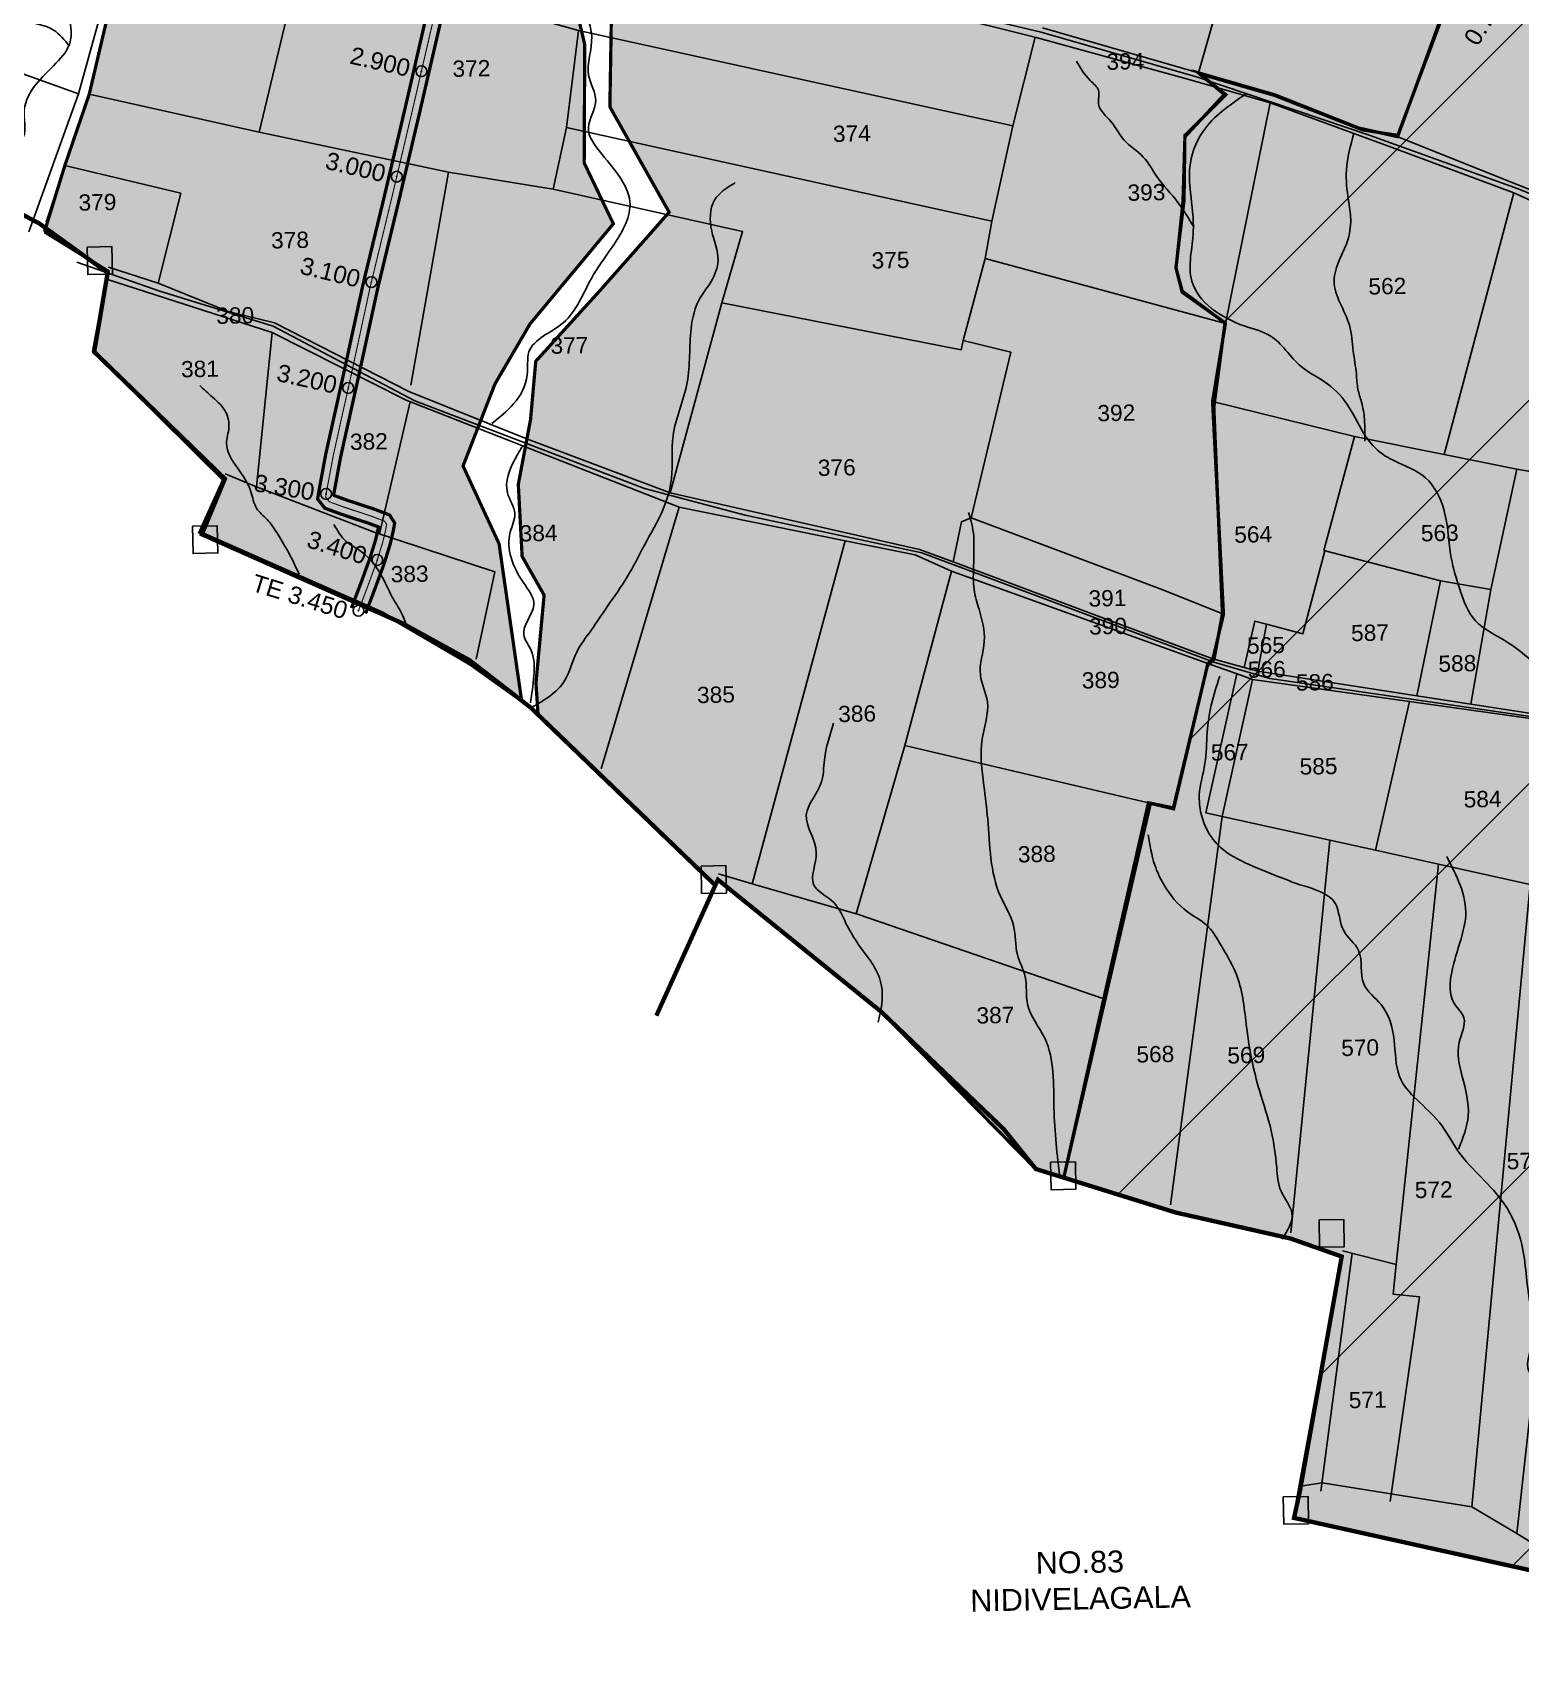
# Model space of a CAD drawing. Header units: inches. Extents: x 189567 to 214261, y 1613610 to 1624610.
# Drawn here: x 191674 to 193048, y 1617419 to 1618922 of the extents above; entities that cross this region are included whole.
import ezdxf
from ezdxf.enums import TextEntityAlignment as Align

# ---------------------------------------------------------------- set-up
doc = ezdxf.new("R2010")
doc.units = ezdxf.units.IN
doc.header["$LTSCALE"] = 15
doc.header["$MEASUREMENT"] = 0
doc.header["$PDMODE"] = 32
doc.header["$PDSIZE"] = 10
doc.linetypes.add('HIDDEN2', pattern=[0.1875, 0.125, -0.0625])
for name, color, linetype in [('CANAL1', 7, 'Continuous'), ('CHANAGE', 1, 'Continuous'), ('CS', 134, 'Continuous'), ('PLOT', 7, 'Continuous'), ('PLOT NOS', 7, 'Continuous'), ('PLOTS NO', 7, 'Continuous'), ('ROAD', 1, 'Continuous'), ('STREAM', 4, 'Continuous'), ('text2', 7, 'Continuous'), ('VILLAGE BOUNADRY STONES', 1, 'Continuous'), ('VILLAGE BOUNDRY', 5, 'Continuous'), ('WUA-4', 3, 'Continuous')]:
    doc.layers.add(name, color=color, linetype=linetype)
doc.styles.get("Standard").update_dxf_attribs({"font": 'arial.ttf'})

msp = doc.modelspace()

# ---------------------------------------------------------------- hatches: boundary and pattern name
h = msp.add_hatch()
h.set_pattern_fill('ANSI31', color=256, scale=2000)
h.paths.add_polyline_path([(192626.1, 1617865.3), (192706.1, 1618210.9), (192727.2, 1618206.5), (192758.7, 1618337.8), (192764.8, 1618343.8), (192772.5, 1618385.8), (192764.6, 1618576.4), (192774.9, 1618654.3), (192735.3, 1618682.5), (192729.7, 1618704.8), (192736.1, 1618766), (192737.9, 1618825.9), (192774.3, 1618864.9), (192751.3, 1618884.1), (192820.6, 1618864.1), (192901.7, 1618832.3), (192934.6, 1618827.1), (192985.7, 1618967), (193001.3, 1619010.8), (192935.4, 1619049.9), (192882.1, 1619085.8), (192785.8, 1619186.8), (192756, 1619229.3), (192773.1, 1619310), (192783.6, 1619314.8), (192862, 1619239.8), (192956.3, 1619153.5), (193051.8, 1619056.9), (193102.6, 1619007.8), (193180.8, 1618938.9), (193186.8, 1618937.7), (193457.2, 1618814.1), (193478, 1618895.2), (193551.7, 1618875.4), (193563.2, 1618933.1), (193672.5, 1618911.2), (193648.1, 1618811), (193679.3, 1618803.4), (193645.3, 1618638.9), (193703.4, 1618623.8), (193779.7, 1618604), (193791.1, 1618603.1), (193802.5, 1618602.2), (193767.9, 1618452.9), (193676.8, 1618500.1), (193623.6, 1618533.4), (193586.5, 1618559), (193499.9, 1618615.9), (193496.6, 1618620.6), (193483.8, 1618627.2), (193235.2, 1618705.8), (193225.5, 1618690.9), (193207.1, 1618602.2), (193178.7, 1618496.1), (193152.2, 1618365.3), (193145.7, 1618328.3), (193137, 1618280.6), (193281.5, 1618245.1), (193374.4, 1618224.1), (193387.1, 1618251), (193425, 1618243.9), (193427.7, 1618233.3), (193450, 1618213.1), (193516.7, 1618191.5), (193501.9, 1618100.5), (193494.8, 1618065.7), (193434, 1617810.4), (193454.3, 1617806.9), (193427.8, 1617643.2), (193427.5, 1617636.8), (193422.6, 1617534.6), (193407.7, 1617484.4), (193412.5, 1617418.9), (193108.5, 1617491.5), (192838.6, 1617551.3), (192882.6, 1617792.5), (192835.2, 1617809.2), (192729.5, 1617833.1)])
at = {"layer": 'PLOTS NO', "true_color": 0x105689}
h = msp.add_hatch(color=146, dxfattribs=at)
h.dxf.hatch_style = 1
h.paths.add_polyline_path([(191685.4, 1618738.2), (191704.2, 1618799.4), (191726.7, 1618865.1), (191757, 1618993.9), (191781, 1619075), (191695.9, 1619104), (191682.7, 1619107), (191467.7, 1619182.9), (191479.2, 1619220.9), (191514.7, 1619338.1), (191541.8, 1619462.5), (191562.8, 1619578.6), (191580.8, 1619678.1), (191597.5, 1619770.7), (191643.7, 1619988.9), (191669.5, 1620110.8), (191747.3, 1620380.9), (191822.1, 1620303.6), (191903.5, 1620206.5), (191952.5, 1620142.6), (192027.8, 1620045.8), (192096.5, 1619963.8), (192283.5, 1619728.8), (192313.2, 1619690.8), (192173.8, 1619031.5), (192167.6, 1618980.7), (192184, 1618911), (192183.5, 1618801.8), (192210.4, 1618745.6), (192133.5, 1618653.2), (192101.1, 1618597.7), (192071.7, 1618522.1), (192104.9, 1618450.4), (192125.8, 1618305.2), (192078.4, 1618339.1), (191997.3, 1618386.5), (191828.7, 1618460.9), (191850.6, 1618509.4), (191730.6, 1618628.3), (191744.1, 1618701.9)])
at = {"layer": 'PLOTS NO', "true_color": 0x7aafdf}
h = msp.add_hatch(dxfattribs=at)
h.set_pattern_fill('ANSI31', color=143)
h.set_pattern_definition([(45, (0, 0), (-0.088388347648, 0.088388347648), [])])
h.paths.add_polyline_path([(192140.9, 1618292.9), (192139, 1618321.7), (192146.5, 1618402.9), (192126.2, 1618438.7), (192122.7, 1618505.2), (192134, 1618565), (192138.8, 1618618.7), (192198.7, 1618684.7), (192261.9, 1618756.3), (192207.2, 1618853.5), (192210, 1619021.7), (192173.8, 1619031.5), (192311.4, 1619687.8), (192313.2, 1619690.5), (192353.3, 1619651.8), (192491.2, 1619469.2), (192557.2, 1619451.8), (192594.7, 1619331.2), (192678.2, 1619247.4), (192786.2, 1619126.3), (192860.6, 1619047.4), (192986.6, 1618966.3), (192933.9, 1618826.1), (192898.2, 1618834), (192821.2, 1618864.5), (192750.5, 1618884.9), (192775.7, 1618864.7), (192737.9, 1618827.2), (192737.1, 1618767.2), (192729.6, 1618705), (192735.4, 1618683.5), (192775.3, 1618653.7), (192763.4, 1618581.5), (192773.5, 1618385.2), (192763.7, 1618344), (192759.1, 1618339.9), (192727.5, 1618205.7), (192704.2, 1618211.2), (192663, 1618030.4), (192626.1, 1617865.3), (192600.3, 1617873.3), (192457.6, 1618018.4), (192306.9, 1618140.3), (192304.5, 1618135.1), (192198.4, 1618237.2)])
at = {"layer": 'PLOTS NO', "true_color": 0xc7c8ca}
h = msp.add_hatch(color=9, dxfattribs=at)
h.dxf.hatch_style = 1
h.paths.add_polyline_path([(192626.1, 1617865.3), (192706.1, 1618210.9), (192727.2, 1618206.5), (192758.7, 1618337.8), (192764.8, 1618343.8), (192772.5, 1618385.8), (192764.6, 1618576.4), (192774.9, 1618654.3), (192735.3, 1618682.5), (192729.7, 1618704.8), (192736.1, 1618766), (192737.9, 1618825.9), (192774.3, 1618864.9), (192751.3, 1618884.1), (192820.6, 1618864.1), (192901.7, 1618832.3), (192934.6, 1618827.1), (192985.7, 1618967), (193001.3, 1619010.8), (192935.4, 1619049.9), (192882.1, 1619085.8), (192785.8, 1619186.8), (192756, 1619229.3), (192773.1, 1619310), (192783.6, 1619314.8), (192862, 1619239.8), (192956.3, 1619153.5), (193051.8, 1619056.9), (193102.6, 1619007.8), (193180.8, 1618938.9), (193186.8, 1618937.7), (193457.2, 1618814.1), (193478, 1618895.2), (193551.7, 1618875.4), (193563.2, 1618933.1), (193672.5, 1618911.2), (193648.1, 1618811), (193679.3, 1618803.4), (193645.3, 1618638.9), (193703.4, 1618623.8), (193779.7, 1618604), (193791.1, 1618603.1), (193802.5, 1618602.2), (193767.9, 1618452.9), (193676.8, 1618500.1), (193623.6, 1618533.4), (193586.5, 1618559), (193499.9, 1618615.9), (193496.6, 1618620.6), (193483.8, 1618627.2), (193235.2, 1618705.8), (193225.5, 1618690.9), (193207.1, 1618602.2), (193178.7, 1618496.1), (193152.2, 1618365.3), (193145.7, 1618328.3), (193137, 1618280.6), (193281.5, 1618245.1), (193374.4, 1618224.1), (193387.1, 1618251), (193425, 1618243.9), (193427.7, 1618233.3), (193450, 1618213.1), (193516.7, 1618191.5), (193501.9, 1618100.5), (193494.8, 1618065.7), (193434, 1617810.4), (193454.3, 1617806.9), (193427.8, 1617643.2), (193427.5, 1617636.8), (193422.6, 1617534.6), (193407.7, 1617484.4), (193412.5, 1617418.9), (193108.5, 1617491.5), (192838.6, 1617551.3), (192882.6, 1617792.5), (192835.2, 1617809.2), (192729.5, 1617833.1)])

# ---------------------------------------------------------------- linework, layer by layer
at = {"layer": 'CANAL1', "color": 200, "const_width": 3}
for points in [[(192039.5, 1618944.7), (192018.2, 1618852.2), (191998.6, 1618769.1), (191979.4, 1618689.8), (191960.5, 1618602.8), (191945.1, 1618533.6), (191938.7, 1618499.1), (191937.5, 1618491.5), (191944.2, 1618483.1), (191959.9, 1618477.4), (191984.4, 1618469.3), (191993.7, 1618465.8), (191993.5, 1618464.7), (191991, 1618453.9), (191985.5, 1618436.2), (191977.2, 1618413.5), (191968.7, 1618391)], [(192053.2, 1618941.6), (192031.8, 1618849), (192012.2, 1618765.8), (191993.1, 1618686.7), (191974.2, 1618599.8), (191958.8, 1618530.8), (191952.5, 1618496.7), (191952.3, 1618495.4), (191952.7, 1618494.9), (191964.4, 1618490.6), (191989.1, 1618482.5), (192003.9, 1618476.9), (192008.6, 1618469.5), (192007.2, 1618461.8), (192004.5, 1618450.2), (191998.8, 1618431.7), (191990.3, 1618408.6), (191981.8, 1618386)]]:
    msp.add_lwpolyline(points, dxfattribs=at)
at = {"layer": 'CANAL1', "color": 1, "linetype": 'HIDDEN2', "ltscale": 4, "const_width": 1}
msp.add_lwpolyline([(192046.4, 1618943.2), (192025, 1618850.6), (192005.4, 1618767.4), (191986.2, 1618688.2), (191967.4, 1618601.3), (191952, 1618532.2), (191945.6, 1618497.9), (191944.9, 1618493.4), (191948.4, 1618489), (191962.2, 1618484), (191986.7, 1618475.9), (191999.2, 1618471.2), (192001.2, 1618468.1), (192000.3, 1618463.3), (191997.7, 1618452.1), (191992.1, 1618434), (191983.7, 1618411), (191975.2, 1618388.5)], dxfattribs=at)
at = {"layer": 'CS', "color": 3}
for p in [(192033.3, 1618886.4), (192010.5, 1618789.1), (191987.1, 1618691.8), (191965.8, 1618594.1), (191945.3, 1618496.3), (191992.6, 1618435.4), (191975.2, 1618388.5)]:
    msp.add_point(p, dxfattribs=at)
at = {"layer": 'PLOT'}
for points in [[(192750.5, 1618884.9), (192794.6, 1619040.7), (192725.4, 1619077), (192773.6, 1619310.5)], [(191556.1, 1619053.3), (191695.9, 1619104), (191778.4, 1619075.8), (191857.7, 1619052.3), (191867.3, 1619111.8), (191944.6, 1619084.5), (192068.7, 1619052.5), (192187.9, 1619021.8), (192331.3, 1618984.8), (192600.5, 1618917.6), (192742.7, 1618878.5), (192816.7, 1618857.2), (192931.5, 1618815), (193041.5, 1618774.3), (193225.5, 1618690.9), (193207.1, 1618602.2), (193178.7, 1618496.1), (193152.9, 1618369), (193145.7, 1618328.3), (193137, 1618280.6)], [(191443.2, 1618963.9), (191716.8, 1618865.4), (191752.6, 1618994.7), (191780.1, 1619075.2)], [(191687, 1618747), (191704.2, 1618799.4), (191726.7, 1618865.1), (191757, 1618993.9), (191781, 1619075)], [(191944.6, 1619084.5), (191883.4, 1618830.3)], [(193024.9, 1619074.8), (192933.9, 1618826.1)], [(192068.7, 1619052.5), (192052.5, 1618959.4), (192178.2, 1618924.1), (192579.2, 1618836), (192599.6, 1618917.9)], [(192178.2, 1618924.1), (192167.1, 1618834.6), (192155, 1618777.6)], [(192606.6, 1618926.3), (192750.5, 1618884.9), (192821.2, 1618864.5), (192898.2, 1618834), (192933.9, 1618826.1), (193040.6, 1618783.5), (193120.9, 1618751.4), (193235.2, 1618705.8), (193351.3, 1618669.5), (193450.5, 1618638.5), (193483.8, 1618627.2)], [(191716.8, 1618865.4), (191671, 1618738.1)], [(191726.7, 1618865.1), (191883.4, 1618830.3), (192058.2, 1618793.2), (192155, 1618777.6), (192329.7, 1618738.4), (192310.6, 1618672.8), (192531.5, 1618629.3), (192533.2, 1618637.8), (192553.6, 1618713.5), (192775.3, 1618653.7), (192763.4, 1618581.5), (192894.3, 1618549.4), (192977.2, 1618532.8), (193044.3, 1618519.3), (193178.7, 1618496.1), (193441.1, 1618438.5), (193642.6, 1618383.4)], [(192816.7, 1618857.2), (192775.3, 1618653.7)], [(192167.1, 1618834.6), (192559.8, 1618747.9)], [(192579.2, 1618836), (192559.8, 1618747.9), (192553.6, 1618713.5)], [(191704.2, 1618799.4), (191811.2, 1618773.8), (191790.4, 1618690.9)], [(192058.2, 1618793.2), (192023.6, 1618596.8)], [(193041.5, 1618774.3), (192977.2, 1618532.8)], [(191742.5, 1618694.6), (191895.6, 1618645.3), (192019.3, 1618582.8), (192271.3, 1618484.2), (192424.3, 1618452.9), (192489, 1618440.1), (192522.5, 1618424.9), (192759, 1618339.9), (192789.5, 1618329), (192800.2, 1618325.1), (192945.1, 1618304.7), (193091.8, 1618284.1)], [(191744.4, 1618705.7), (191790.4, 1618690.9), (191855, 1618664.8), (191897.8, 1618654.2), (192021.6, 1618590.7), (192129.6, 1618547.5), (192262.7, 1618497.4), (192422.5, 1618461.1), (192492.8, 1618445.1), (192524, 1618433.5), (192708.8, 1618364.4), (192763.7, 1618344), (192792.7, 1618336), (192805.2, 1618332.6), (192951.9, 1618310), (193001.7, 1618302.3), (193105.7, 1618286.3)], [(192310.6, 1618672.8), (192262.7, 1618497.4)], [(191895.6, 1618645.3), (191881.2, 1618502.8), (191852.3, 1618514.8)], [(192540.6, 1618474.1), (192577.3, 1618627.1), (192533.2, 1618637.8)], [(191994.5, 1618459.4), (192022.9, 1618581.4)], [(193020.2, 1618408.1), (192973.9, 1618416.2), (192866.2, 1618444), (192894.3, 1618549.4)], [(193001.7, 1618302.3), (193020.2, 1618408.1), (193044.3, 1618519.3)], [(191881.2, 1618502.8), (191989.8, 1618460.9), (192100.9, 1618424.5), (192083.7, 1618343.9)], [(192199.1, 1618242.5), (192271.3, 1618484.2)], [(192763.7, 1618344), (192773.5, 1618385.2), (192717.4, 1618407.7), (192540.6, 1618474.1), (192531.6, 1618470.7), (192524, 1618433.5)], [(192424.3, 1618452.9), (192338.5, 1618136.6)], [(192867, 1618443.8), (192846.8, 1618367.3), (192813.2, 1618376.2), (192802.5, 1618379), (192792.7, 1618336)], [(192522.5, 1618424.9), (192479.4, 1618264), (192434.6, 1618108.8)], [(192973.9, 1618416.2), (192951.9, 1618310)], [(192805.2, 1618332.6), (192813.2, 1618376.2)], [(192479.4, 1618264), (192704.2, 1618211.2), (192727.5, 1618205.7), (192759.1, 1618339.9)], [(192800.2, 1618325.1), (192772.2, 1618198.6), (192757.3, 1618201.9), (192785.7, 1618330.3)], [(192913.8, 1618167.4), (192945.1, 1618304.7)], [(193002.7, 1617561.4), (193056.4, 1618135.9), (193089.3, 1618276.5)], [(192704.2, 1618211.2), (192663, 1618030.4)], [(192772.2, 1618198.6), (192724.5, 1617840.1)], [(192772.2, 1618198.6), (192871.6, 1618176.7), (192913.8, 1618167.4), (192971.8, 1618154.5), (193056.4, 1618135.9), (193113.7, 1618126.5), (193225, 1618108.4), (193226.9, 1618120), (193406.2, 1618083.7), (193493.7, 1618066), (193434, 1617810.4), (193454.3, 1617806.9), (193520, 1617801.3), (193595.6, 1617786.1), (193615.5, 1617782), (193683.7, 1617769.9), (193771.6, 1617772.1), (193795.6, 1617772.7), (193877.2, 1617802.2), (193936.4, 1617808.9), (193931.8, 1617729.7), (194166.5, 1617671.9)], [(192835.8, 1617814.5), (192871.6, 1618176.7)], [(192971.8, 1618154.5), (192932.9, 1617785.3), (192930, 1617757.9), (192954.3, 1617755.4), (192927.3, 1617566.3)], [(192307.5, 1618145.6), (192338.5, 1618136.6), (192436.6, 1618108.3), (192663, 1618030.4), (192626.7, 1617870.6)], [(192844.6, 1617580.5), (192864.7, 1617583.6), (192929.9, 1617573.1), (193002.7, 1617561.4), (193044.1, 1617537), (193109.2, 1617496.8), (193167.5, 1617822.6), (193077.8, 1617838.7), (193092.9, 1617979.9), (193108.7, 1618127.4)], [(193079.7, 1617856.5), (193044.1, 1617537)], [(192892.3, 1617795.5), (192863.3, 1617575.9)], [(192883.2, 1617797.7), (192932.9, 1617785.3)]]:
    msp.add_lwpolyline(points, dxfattribs=at)
at = {"layer": 'ROAD'}
for points in [[(193493.7, 1618617.6), (193451.3, 1618632.3), (193202.6, 1618713.9), (193045.3, 1618777.9), (192908.9, 1618827.2), (192749.4, 1618881), (192605.3, 1618922.5), (192386, 1618974.7), (192258.3, 1619004.8), (192136.7, 1619039.7), (191981.2, 1619080.8), (191917.8, 1619097.6), (191827.3, 1619127.1), (191780.7, 1619130.4), (191690.9, 1619105.1), (191505.6, 1619040.4), (191463.4, 1619031.9), (191375.5, 1619039.7), (191276.6, 1619071.2), (191187.7, 1619103.7), (191100.8, 1619134.5), (191004.5, 1619141.6), (190960.3, 1619146.8)], [(191715.3, 1618710.3), (191791.9, 1618683.4), (191896.4, 1618651.1), (192027.1, 1618582.1), (192239.2, 1618501.2), (192332.1, 1618476.6), (192495.2, 1618441.8), (192764.6, 1618340.9), (192816.2, 1618326.1), (193103.1, 1618284.2)]]:
    msp.add_lwpolyline(points, dxfattribs=at)
at = {"layer": 'STREAM'}
for points in [[(191644.3, 1618766.2), (191651.6, 1618791.9), (191648.8, 1618810.9), (191664.7, 1618823.7), (191666.6, 1618847.5), (191693.7, 1618891.5), (191708.2, 1618910.8), (191702.6, 1618955), (191695.7, 1619006.6), (191705, 1619045.5), (191694.1, 1619120.2), (191657.8, 1619180.2), (191622.9, 1619228.3), (191600.5, 1619250.5), (191577.5, 1619296.9), (191543.6, 1619323.6), (191503.9, 1619376.4), (191482.2, 1619451.2), (191470.8, 1619483.7), (191451.6, 1619520.2), (191434.7, 1619565.1), (191409.8, 1619652.7), (191396, 1619691.1), (191347.2, 1619714.8), (191322.2, 1619741.7), (191285.6, 1619758.9), (191270.1, 1619791.9), (191248.6, 1619822.4), (191235.8, 1619841.2), (191227.6, 1619863.1), (191206.4, 1619884.1), (191186.3, 1619933), (191157.6, 1619968.7), (191097.7, 1619984.2), (191049.9, 1619991.6), (191024, 1620038.7), (191001.1, 1620085.3), (190992.1, 1620112.6), (190963.9, 1620126.4), (190932.9, 1620157.3), (190925.4, 1620204.8), (190930.3, 1620230.4), (190914.8, 1620261.1), (190907.2, 1620314.3), (190887.7, 1620366.2), (190874.6, 1620400.5), (190863, 1620442.5), (190864.6, 1620487.8), (190866.6, 1620504.5), (190866.1, 1620531.8), (190861.1, 1620541.9), (190870.9, 1620593.8)], [(192098.3, 1618561.3), (192118.3, 1618579.4), (192131, 1618606.1), (192132.5, 1618627.3), (192164.1, 1618654.3), (192190.1, 1618695.2), (192209.2, 1618723.9), (192225.8, 1618763.3), (192200, 1618809.6), (192187.4, 1618834.6), (192194.1, 1618858.9), (192187.6, 1618882.6), (192190.4, 1618918.3), (192183.7, 1618968), (192196.5, 1618991.7), (192183.6, 1619016), (192192.1, 1619045.4), (192193.9, 1619067), (192205.6, 1619090.6), (192211, 1619123.6), (192221.4, 1619152.5), (192218.7, 1619173.9), (192225.4, 1619198.2), (192236, 1619240.9), (192245.9, 1619275.1), (192248.2, 1619293.6), (192257.6, 1619311.5), (192282.7, 1619344.1), (192295.5, 1619349.8), (192313.8, 1619399.2), (192330.4, 1619438), (192340.7, 1619473.5), (192343.9, 1619502.3), (192353.4, 1619539.5)], [(191708.5, 1618909.6), (191693.7, 1618924.4), (191665.7, 1618932.3), (191628, 1618943.1), (191592.8, 1618973.3), (191574.2, 1618996.5), (191549.8, 1619011.1), (191504.8, 1619023.6), (191487.9, 1619031.9), (191472.1, 1619048.2), (191467.6, 1619068.2), (191443.6, 1619092.3), (191411.8, 1619112.8), (191392.7, 1619123.1), (191379.6, 1619135.3), (191369.3, 1619143), (191340.8, 1619148.5), (191318.1, 1619165.9), (191304.2, 1619179.2)], [(192746, 1618742.7), (192731.5, 1618765.3), (192712, 1618789.2), (192699.5, 1618807.2), (192681.7, 1618822.9), (192669.9, 1618839.7), (192658.2, 1618856.3), (192658, 1618868.8), (192650.6, 1618877.8), (192637.7, 1618895.8)], [(192770, 1618328.1), (192762.2, 1618301.3), (192758.5, 1618276.2), (192756.4, 1618247.6), (192751.2, 1618218.2), (192767.7, 1618173), (192793.5, 1618156), (192823.8, 1618143.3), (192844.1, 1618135.7), (192876.8, 1618118.1), (192884.1, 1618093.9), (192898.2, 1618074.8), (192903, 1618044.1), (192918.9, 1618025), (192931, 1617992.2), (192935.9, 1617958.8), (192972.4, 1617916.6), (192990.5, 1617889.2), (193032.5, 1617841.3), (193048.8, 1617803.6), (193056.3, 1617750.3), (193059.9, 1617721.9), (193055.3, 1617686.8), (193098.4, 1617680.8), (193137.6, 1617679.3), (193174, 1617704.7), (193188.8, 1617746.8), (193207.2, 1617780.7), (193220.4, 1617810.6), (193229, 1617893.3), (193234.4, 1617914.1), (193235.2, 1617931.2), (193244.7, 1617950.8), (193226, 1618030.5), (193221.6, 1618081.8), (193205.7, 1618100.1), (193197.8, 1618136.1), (193149.1, 1618211.8), (193127.1, 1618248.2), (193114.3, 1618278), (193110.2, 1618296.2), (193090.8, 1618314.8), (193032.4, 1618361.4), (193006.1, 1618379.2), (192991.5, 1618408.5), (192983.7, 1618437.3), (192976.8, 1618482), (192959.9, 1618511.3), (192920.1, 1618533.2), (192904.6, 1618549.7), (192889.3, 1618576.4), (192869.8, 1618597.7), (192845.2, 1618613.9), (192816.5, 1618642.3), (192792.7, 1618651.3), (192744.2, 1618692.8), (192745.6, 1618738.5), (192743.1, 1618774.2), (192742.9, 1618801.5), (192757.1, 1618834.1), (192795, 1618865.9)], [(192893.7, 1618828.9), (192887, 1618795.3), (192888.8, 1618767.4), (192890.9, 1618749.8), (192887.7, 1618729), (192880.7, 1618712.5), (192875.6, 1618692.9), (192889.8, 1618651.9), (192893.3, 1618628.2), (192896.1, 1618607), (192897.6, 1618593), (192900.9, 1618580.9), (192903.6, 1618565.2), (192904, 1618545.1)], [(192133.5, 1618298.4), (192165.7, 1618324.3), (192176.3, 1618349.7), (192190.1, 1618370.8), (192204.5, 1618391.9), (192223.3, 1618419.8), (192239.1, 1618449), (192256.3, 1618482.1), (192264, 1618510.4), (192265.5, 1618549.8), (192278.6, 1618599.1), (192282.1, 1618648.8), (192290.5, 1618677.2), (192300.6, 1618692.3), (192307, 1618711.7), (192301.2, 1618739.1), (192303.7, 1618767.4), (192322.7, 1618783.4)], [(191828.8, 1618596.3), (191840.5, 1618585.6), (191852.9, 1618571.4), (191855.6, 1618557.6), (191853.4, 1618543), (191863.5, 1618520.3), (191876, 1618498.2), (191881.1, 1618483.2), (191891, 1618472.6), (191899.7, 1618460.7), (191909.7, 1618444), (191920.4, 1618422.4)], [(192133.8, 1618303.4), (192137.1, 1618328.4), (192134, 1618353.2), (192127.7, 1618366.3), (192137, 1618394.1), (192127.1, 1618415), (192115.3, 1618461), (192119.5, 1618478.1), (192112.7, 1618497.2), (192120, 1618529.1), (192126.6, 1618540.5)], [(192622.5, 1617864.7), (192617, 1617929.6), (192608.5, 1617993.9), (192592.7, 1618025.2), (192590.4, 1618050.7), (192583.3, 1618071.2), (192579.7, 1618097.9), (192567.7, 1618125), (192555.9, 1618196.3), (192552.3, 1618227.2), (192550.8, 1618270.3), (192555.6, 1618304.4), (192549.1, 1618329.2), (192552.7, 1618360.3), (192547.9, 1618390), (192543.3, 1618408.1), (192542.9, 1618430.6), (192543.2, 1618445.8), (192543, 1618457.4), (192538.3, 1618479.1)], [(191952.6, 1618468), (191963.9, 1618452.4), (191977.7, 1618443.2), (191999.4, 1618415.3), (192006.4, 1618401.1), (192015, 1618386.2), (192019, 1618376.8)], [(192413.7, 1618284.6), (192405.2, 1618251), (192402, 1618229), (192388.5, 1618200.2), (192397.7, 1618165.1), (192395.2, 1618135.9), (192413.8, 1618119.2), (192425.1, 1618100), (192440.8, 1618074.8), (192450.2, 1618061.6), (192457.9, 1618042.3), (192454.9, 1618008.8)], [(192704.1, 1618181.7), (192710.1, 1618153.8), (192718.4, 1618135.8), (192740.2, 1618110.7), (192758, 1618098.2), (192769.9, 1618082.1), (192787, 1618048.3), (192795.2, 1618001.1), (192806.6, 1617946), (192817.6, 1617908.5), (192822.6, 1617874.6), (192826.6, 1617852.8), (192836.7, 1617832.3), (192827.5, 1617808.5)], [(192990.5, 1617891.7), (192999.3, 1617922.5), (192993.9, 1617958.8), (192991, 1617990.5), (192995.3, 1618012.9), (192986.8, 1618025.6), (192986.1, 1618063.2), (192992.7, 1618085.7), (192997, 1618106.9), (192979.5, 1618161.8)]]:
    msp.add_spline(points, degree=3, dxfattribs=at)
at = {"layer": 'VILLAGE BOUNADRY STONES'}
for points in [[(191724.8, 1618724), (191747.7, 1618724.5), (191748.2, 1618699.2), (191725.3, 1618698.8)], [(191822, 1618466.6), (191844.9, 1618467), (191845.4, 1618441.8), (191822.5, 1618441.3)], [(192291.4, 1618152.8), (192314.3, 1618153.3), (192314.8, 1618128), (192291.9, 1618127.6)], [(192614, 1617879.5), (192636.8, 1617879.9), (192637.3, 1617854.7), (192614.4, 1617854.2)], [(192861.7, 1617826.3), (192884.5, 1617826.7), (192885, 1617801.5), (192862.1, 1617801.1)], [(192828.7, 1617570.7), (192851.6, 1617571.1), (192852, 1617545.9), (192829.2, 1617545.5)]]:
    msp.add_lwpolyline(points, close=True, dxfattribs=at)
at = {"layer": 'VILLAGE BOUNDRY', "color": 5, "const_width": 4}
msp.add_lwpolyline([(191420, 1618884.3), (191680.6, 1618745.9), (191743.7, 1618700.4), (191731.3, 1618627.4), (191851.9, 1618510.2), (191830.7, 1618459), (192015.2, 1618377.2), (192077.7, 1618342.8), (192134, 1618299.2), (192198.4, 1618237.2), (192304.5, 1618135.1), (192304.5, 1618135.1), (192250.1, 1618014.8), (192306.9, 1618140.3), (192457.6, 1618018.4), (192570.5, 1617910.3), (192600.3, 1617873.3), (192626.1, 1617865.3), (192729.5, 1617833.1), (192835.2, 1617809.2), (192882.6, 1617792.5), (192843.9, 1617575.2), (192838.6, 1617551.3), (193108.5, 1617491.5)], dxfattribs=at)
at = {"layer": 'WUA-4', "color": 15, "const_width": 3}
for points in [[(191685.4, 1618738.2), (191704.2, 1618799.4), (191726.7, 1618865.1), (191757, 1618993.9), (191781, 1619075), (191695.9, 1619104), (191682.7, 1619107), (191467.7, 1619182.9)], [(192140.9, 1618292.9), (192139, 1618321.7), (192146.5, 1618402.9), (192126.2, 1618438.7), (192122.7, 1618505.2), (192134, 1618565), (192138.8, 1618618.7), (192198.7, 1618684.7), (192261.9, 1618756.3), (192207.2, 1618853.5), (192210, 1619021.7)], [(192167.6, 1618980.7), (192184, 1618911), (192183.5, 1618801.8), (192210.4, 1618745.6), (192133.5, 1618653.2), (192101.1, 1618597.7), (192071.7, 1618522.1), (192104.9, 1618450.4), (192125.8, 1618305.2), (192078.4, 1618339.1), (191997.3, 1618386.5), (191828.7, 1618460.9), (191850.6, 1618509.4), (191730.6, 1618628.3), (191744.1, 1618701.9), (191685.4, 1618738.2)], [(192986.6, 1618966.3), (192933.9, 1618826.1), (192898.2, 1618834), (192821.2, 1618864.5), (192750.5, 1618884.9), (192775.7, 1618864.7), (192737.9, 1618827.2), (192737.1, 1618767.2), (192729.6, 1618705), (192735.4, 1618683.5), (192775.3, 1618653.7), (192763.4, 1618581.5), (192773.5, 1618385.2), (192763.7, 1618344), (192759.1, 1618339.9), (192727.5, 1618205.7), (192704.2, 1618211.2), (192663, 1618030.4), (192626.1, 1617865.3), (192600.3, 1617873.3), (192457.6, 1618018.4), (192306.9, 1618140.3), (192304.5, 1618135.1), (192198.4, 1618237.2), (192140.9, 1618292.9)], [(192626.1, 1617865.3), (192706.1, 1618210.9), (192727.2, 1618206.5), (192758.7, 1618337.8), (192764.8, 1618343.8), (192772.5, 1618385.8), (192764.6, 1618576.4), (192774.9, 1618654.3), (192735.3, 1618682.5), (192729.7, 1618704.8), (192736.1, 1618766), (192737.9, 1618825.9), (192774.3, 1618864.9), (192751.3, 1618884.1), (192820.6, 1618864.1), (192901.7, 1618832.3), (192934.6, 1618827.1), (192985.7, 1618967)], [(193108.5, 1617491.5), (192838.6, 1617551.3), (192882.6, 1617792.5), (192835.2, 1617809.2), (192729.5, 1617833.1), (192626.1, 1617865.3)]]:
    msp.add_lwpolyline(points, dxfattribs=at)

# ---------------------------------------------------------------- texts
at = {"layer": 'CHANAGE'}
for s, rotation, p in [('0.700', 58.4324, (193030.5, 1618960.4)), ('2.900', 346.9843, (192022.5, 1618888.9)), ('3.000', 346.7603, (191999.8, 1618791.6)), ('3.100', 346.396, (191976.4, 1618694.4)), ('3.200', 347.4569, (191955, 1618596.5)), ('3.300', 350.9028, (191934.4, 1618498)), ('3.400', 342.7331, (191982.1, 1618438.6)), ('TE 3.450', 342.7331, (191964.4, 1618388))]:
    msp.add_text(s, height=16, rotation=rotation, dxfattribs=at).set_placement(p, align=Align.MIDDLE_RIGHT)
at = {"layer": 'PLOT NOS'}
for s, p in [('372', (192079.4, 1618889)), ('394', (192682.9, 1618895.5)), ('374', (192430.5, 1618828.9)), ('379', (191734.3, 1618765.5)), ('393', (192702.4, 1618774.6)), ('378', (191912, 1618730.6)), ('375', (192466.2, 1618712.1)), ('562', (192924.7, 1618688.1)), ('380', (191861.4, 1618661)), ('377', (192169.9, 1618633.4)), ('381', (191828.9, 1618611.7)), ('392', (192674.6, 1618571.1)), ('382', (191984.8, 1618544.7)), ('376', (192416.6, 1618520.7)), ('384', (192141.4, 1618460.2)), ('564', (192800.9, 1618459)), ('563', (192973.1, 1618460.3)), ('383', (192022.4, 1618422.5)), ('391', (192666.4, 1618400.1)), ('390', (192666.9, 1618374.3)), ('565', (192812.7, 1618356.6)), ('587', (192908.7, 1618368.2)), ('566', (192813.4, 1618334.4)), ('588', (192989.3, 1618339.9)), ('385', (192305.1, 1618311)), ('389', (192660.2, 1618324.5)), ('586', (192857.8, 1618322.5)), ('386', (192435.4, 1618293.5)), ('567', (192779.3, 1618257.9)), ('585', (192861.2, 1618245)), ('584', (193012.6, 1618214.7)), ('388', (192601.2, 1618164)), ('387', (192563, 1618015.3)), ('570', (192899.6, 1617985.3)), ('568', (192710.6, 1617979.3)), ('569', (192794.5, 1617978.4)), ('573', (193052.3, 1617880.8)), ('572', (192967.5, 1617854.2)), ('571', (192906.6, 1617660.3))]:
    msp.add_text(s, height=15, rotation=1.1012, dxfattribs=at).set_placement(p, align=Align.MIDDLE_CENTER)
at = {"layer": 'text2', "color": 1, "insert": (192531.8, 1617518.5), "char_height": 20.177, "width": 217.945, "attachment_point": 1, "rotation": 1.1012}
msp.add_mtext('\\pxqc;NO.83 NIDIVELAGALA', dxfattribs=at)

doc.saveas('drawing.dxf')
